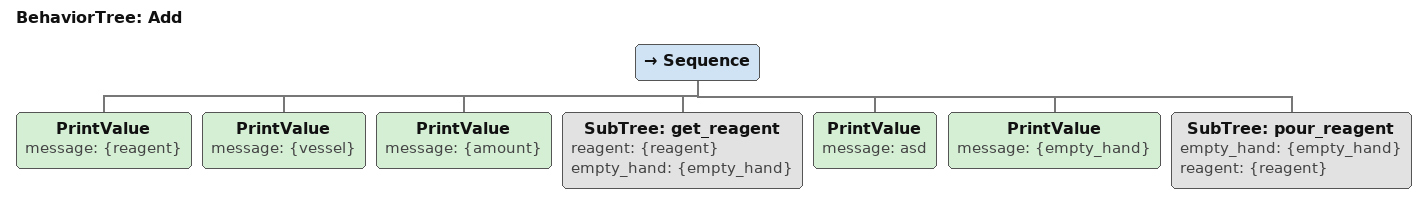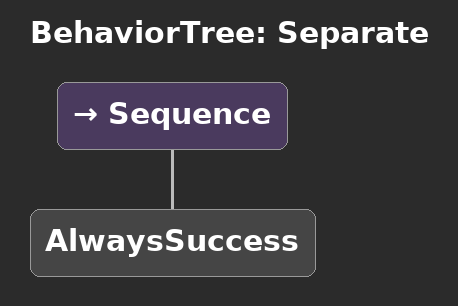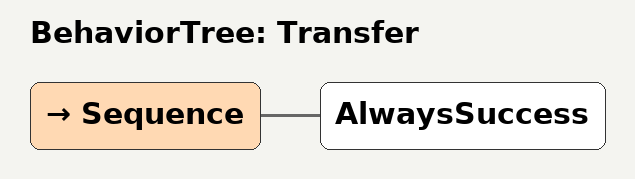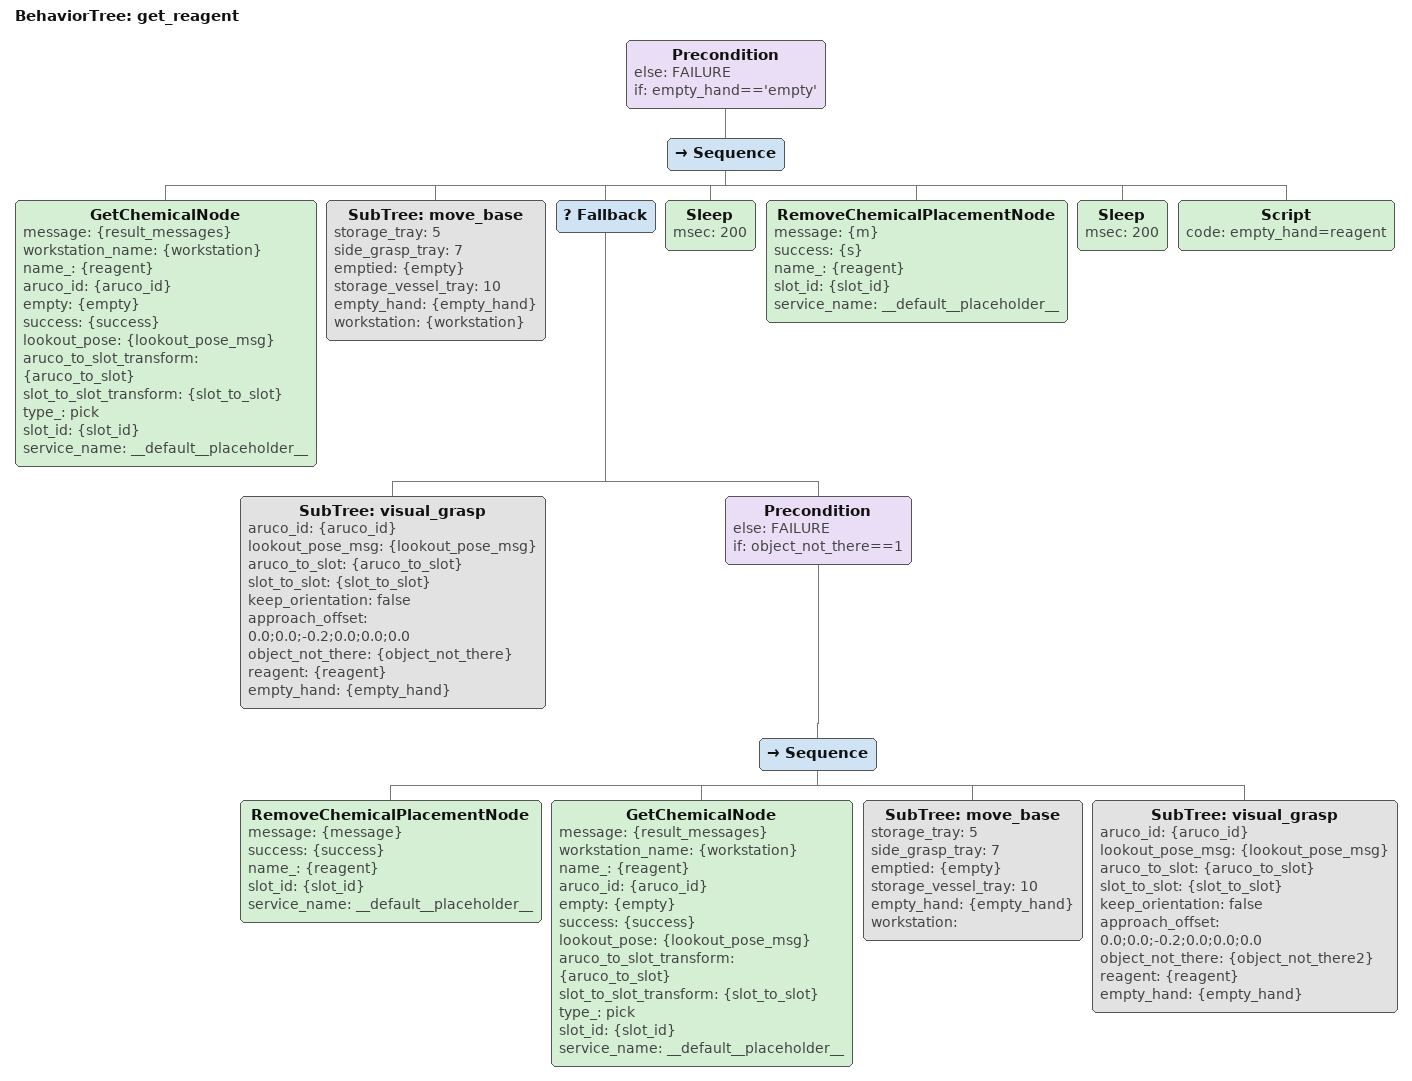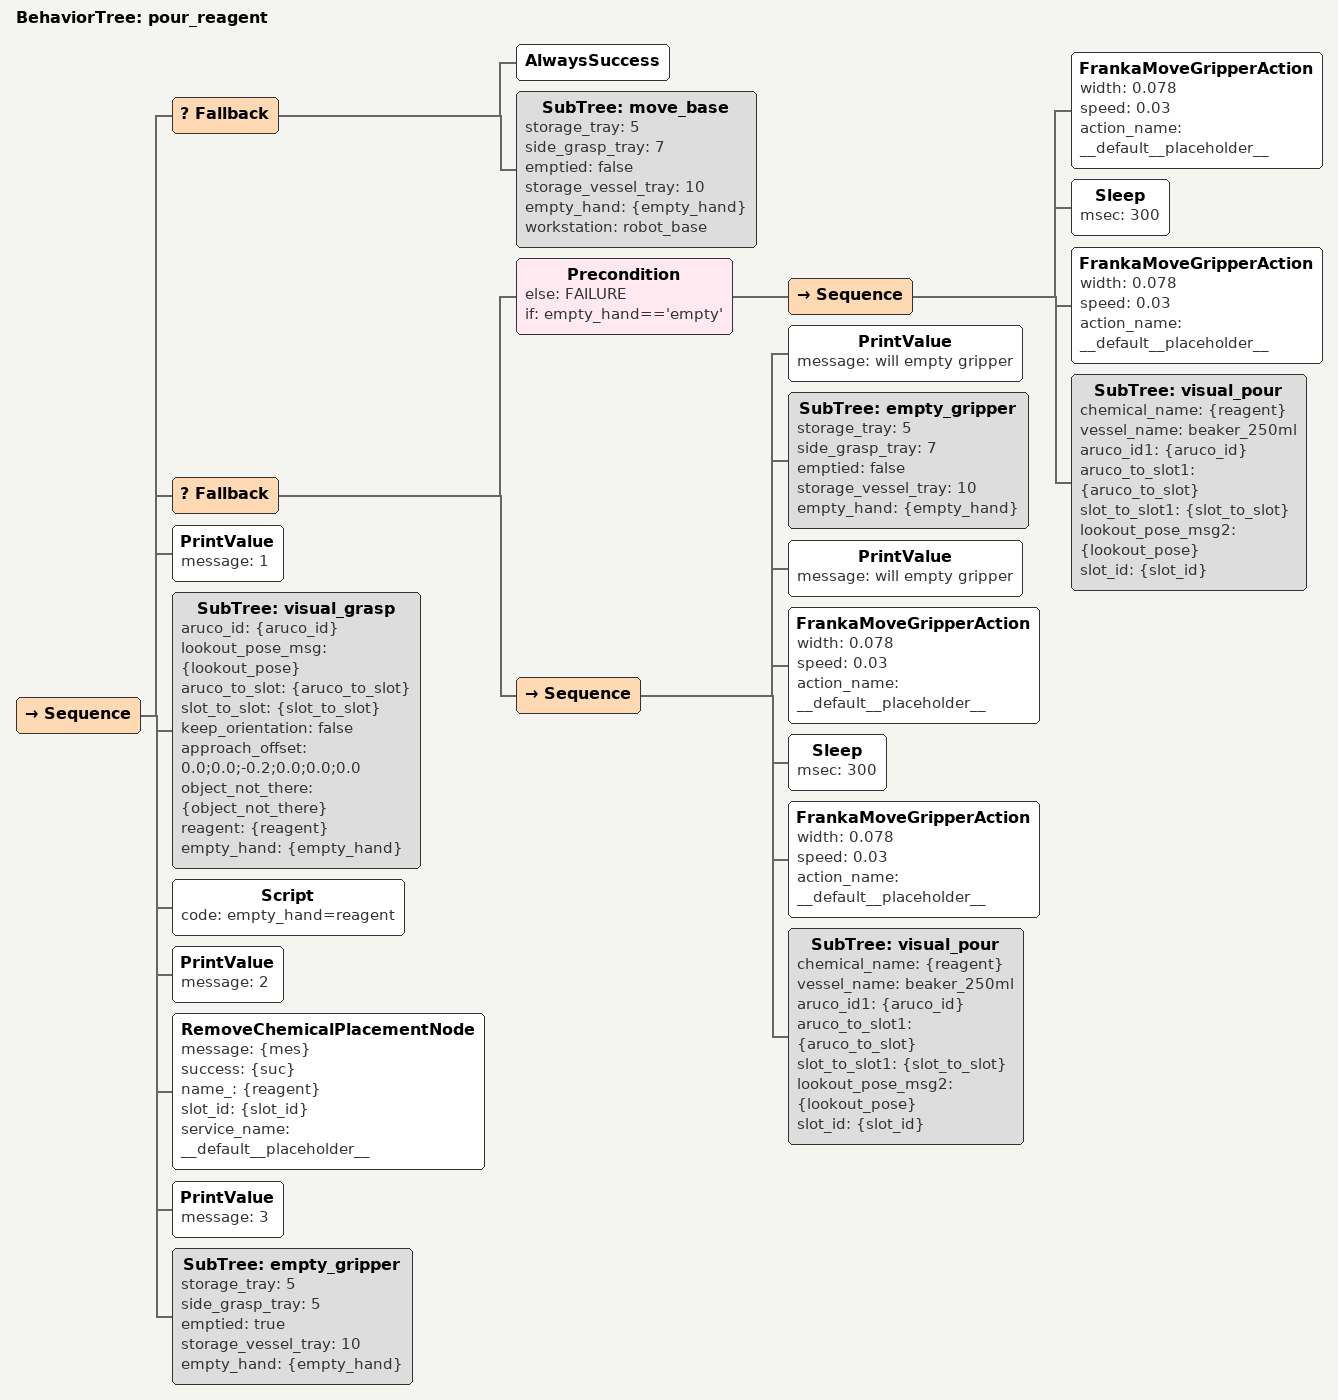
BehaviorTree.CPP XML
<?xml version="1.0" encoding="UTF-8"?>
<root BTCPP_format="4">
  <BehaviorTree ID="Add">
    <Sequence>
      <PrintValue message="{reagent}"/>
      <PrintValue message="{vessel}"/>
      <PrintValue message="{amount}"/>
      <SubTree ID="get_reagent"
               reagent="{reagent}"
               empty_hand="{empty_hand}"/>
      <PrintValue message="asd"/>
      <PrintValue message="{empty_hand}"/>
      <SubTree ID="pour_reagent"
               empty_hand="{empty_hand}"
               reagent="{reagent}"/>
    </Sequence>
  </BehaviorTree>

  <BehaviorTree ID="Separate">
    <Sequence>
      <AlwaysSuccess/>
    </Sequence>
  </BehaviorTree>

  <BehaviorTree ID="Transfer">
    <Sequence>
      <AlwaysSuccess/>
    </Sequence>
  </BehaviorTree>

  <BehaviorTree ID="get_reagent">
    <Precondition else="FAILURE"
                  if="empty_hand==&apos;empty&apos;">
      <Sequence>
        <GetChemicalNode message="{result_messages}"
                         workstation_name="{workstation}"
                         name_="{reagent}"
                         aruco_id="{aruco_id}"
                         empty="{empty}"
                         success="{success}"
                         lookout_pose="{lookout_pose_msg}"
                         aruco_to_slot_transform="{aruco_to_slot}"
                         slot_to_slot_transform="{slot_to_slot}"
                         type_="pick"
                         slot_id="{slot_id}"
                         service_name="__default__placeholder__"/>
        <SubTree ID="move_base"
                 storage_tray="5"
                 side_grasp_tray="7"
                 emptied="{empty}"
                 storage_vessel_tray="10"
                 empty_hand="{empty_hand}"
                 workstation="{workstation}"/>
        <Fallback>
          <SubTree ID="visual_grasp"
                   aruco_id="{aruco_id}"
                   lookout_pose_msg="{lookout_pose_msg}"
                   aruco_to_slot="{aruco_to_slot}"
                   slot_to_slot="{slot_to_slot}"
                   keep_orientation="false"
                   approach_offset="0.0;0.0;-0.2;0.0;0.0;0.0"
                   object_not_there="{object_not_there}"
                   reagent="{reagent}"
                   empty_hand="{empty_hand}"/>
          <Precondition else="FAILURE"
                        if="object_not_there==1">
            <Sequence>
              <RemoveChemicalPlacementNode message="{message}"
                                           success="{success}"
                                           name_="{reagent}"
                                           slot_id="{slot_id}"
                                           service_name="__default__placeholder__"/>
              <GetChemicalNode message="{result_messages}"
                               workstation_name="{workstation}"
                               name_="{reagent}"
                               aruco_id="{aruco_id}"
                               empty="{empty}"
                               success="{success}"
                               lookout_pose="{lookout_pose_msg}"
                               aruco_to_slot_transform="{aruco_to_slot}"
                               slot_to_slot_transform="{slot_to_slot}"
                               type_="pick"
                               slot_id="{slot_id}"
                               service_name="__default__placeholder__"/>
              <SubTree ID="move_base"
                       storage_tray="5"
                       side_grasp_tray="7"
                       emptied="{empty}"
                       storage_vessel_tray="10"
                       empty_hand="{empty_hand}"
                       workstation=""/>
              <SubTree ID="visual_grasp"
                       aruco_id="{aruco_id}"
                       lookout_pose_msg="{lookout_pose_msg}"
                       aruco_to_slot="{aruco_to_slot}"
                       slot_to_slot="{slot_to_slot}"
                       keep_orientation="false"
                       approach_offset="0.0;0.0;-0.2;0.0;0.0;0.0"
                       object_not_there="{object_not_there2}"
                       reagent="{reagent}"
                       empty_hand="{empty_hand}"/>
            </Sequence>
          </Precondition>
        </Fallback>
        <Sleep msec="200"/>
        <RemoveChemicalPlacementNode message="{m}"
                                     success="{s}"
                                     name_="{reagent}"
                                     slot_id="{slot_id}"
                                     service_name="__default__placeholder__"/>
        <Sleep msec="200"/>
        <Script code="empty_hand=reagent"/>
      </Sequence>
    </Precondition>
  </BehaviorTree>

  <BehaviorTree ID="pour_reagent">
    <Sequence>
      <Fallback>
        <AlwaysSuccess/>
        <SubTree ID="move_base"
                 storage_tray="5"
                 side_grasp_tray="7"
                 emptied="false"
                 storage_vessel_tray="10"
                 empty_hand="{empty_hand}"
                 workstation="robot_base"/>
      </Fallback>
      <Fallback>
        <Precondition else="FAILURE"
                      if="empty_hand==&apos;empty&apos;">
          <Sequence>
            <FrankaMoveGripperAction width="0.078"
                                     speed="0.03"
                                     action_name="__default__placeholder__"/>
            <Sleep msec="300"/>
            <FrankaMoveGripperAction width="0.078"
                                     speed="0.03"
                                     action_name="__default__placeholder__"/>
            <SubTree ID="visual_pour"
                     chemical_name="{reagent}"
                     vessel_name="beaker_250ml"
                     aruco_id1="{aruco_id}"
                     aruco_to_slot1="{aruco_to_slot}"
                     slot_to_slot1="{slot_to_slot}"
                     lookout_pose_msg2="{lookout_pose}"
                     slot_id="{slot_id}"/>
          </Sequence>
        </Precondition>
        <Sequence>
          <PrintValue message="will empty gripper"/>
          <SubTree ID="empty_gripper"
                   storage_tray="5"
                   side_grasp_tray="7"
                   emptied="false"
                   storage_vessel_tray="10"
                   empty_hand="{empty_hand}"/>
          <PrintValue message="will empty gripper"/>
          <FrankaMoveGripperAction width="0.078"
                                   speed="0.03"
                                   action_name="__default__placeholder__"/>
          <Sleep msec="300"/>
          <FrankaMoveGripperAction width="0.078"
                                   speed="0.03"
                                   action_name="__default__placeholder__"/>
          <SubTree ID="visual_pour"
                   chemical_name="{reagent}"
                   vessel_name="beaker_250ml"
                   aruco_id1="{aruco_id}"
                   aruco_to_slot1="{aruco_to_slot}"
                   slot_to_slot1="{slot_to_slot}"
                   lookout_pose_msg2="{lookout_pose}"
                   slot_id="{slot_id}"/>
        </Sequence>
      </Fallback>
      <PrintValue message="1"/>
      <SubTree ID="visual_grasp"
               aruco_id="{aruco_id}"
               lookout_pose_msg="{lookout_pose}"
               aruco_to_slot="{aruco_to_slot}"
               slot_to_slot="{slot_to_slot}"
               keep_orientation="false"
               approach_offset="0.0;0.0;-0.2;0.0;0.0;0.0"
               object_not_there="{object_not_there}"
               reagent="{reagent}"
               empty_hand="{empty_hand}"/>
      <Script code="empty_hand=reagent"/>
      <PrintValue message="2"/>
      <RemoveChemicalPlacementNode message="{mes}"
                                   success="{suc}"
                                   name_="{reagent}"
                                   slot_id="{slot_id}"
                                   service_name="__default__placeholder__"/>
      <PrintValue message="3"/>
      <SubTree ID="empty_gripper"
               storage_tray="5"
               side_grasp_tray="5"
               emptied="true"
               storage_vessel_tray="10"
               empty_hand="{empty_hand}"/>
    </Sequence>
  </BehaviorTree>

</root>
